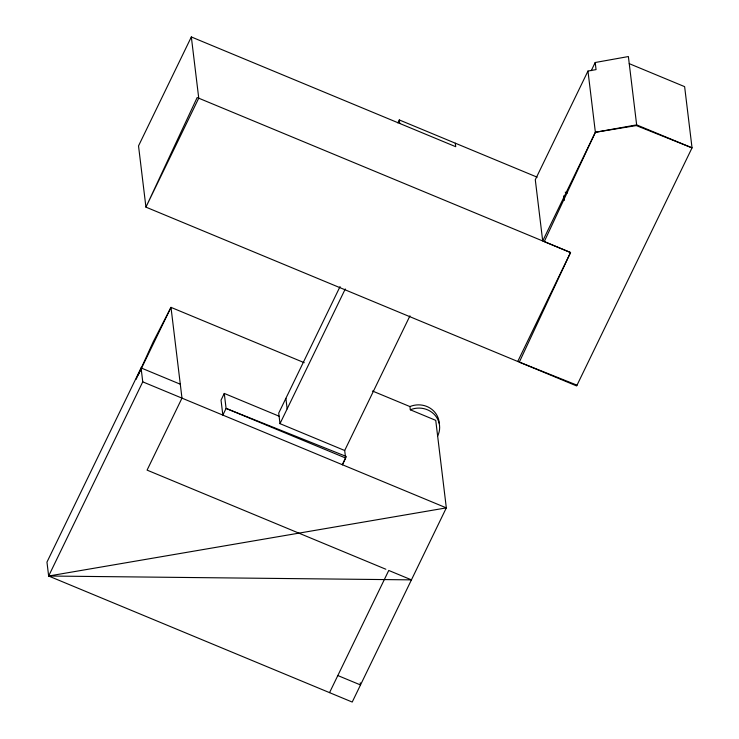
<?xml version="1.0" encoding="UTF-8"?>
<svg xmlns="http://www.w3.org/2000/svg" width="739" height="739" viewBox="0 0 739 739"><rect width="100%" height="100%" fill="white"/><g stroke="black" fill="none" stroke-linecap="round" stroke-linejoin="round"><path stroke-width="1.11" d="M136.096 379.366L153.333 341.603L170.995 307.369L304.246 362.692M342.453 464.748L346.314 456.48L226.088 408.408L224.277 393.434L279.102 416.196M455.298 143.19L455.723 146.71L191.336 36.95L138.526 145.906L145.934 207.132L576.651 385.934L692.037 147.865L636.649 124.873L628.381 56.552L595.2 62.51L596.059 69.605L587.967 71.064L595.375 132.281L544.264 241.588L570.545 252.526L519.314 362.11L577.002 385.176M180.288 384.215L141.075 367.93L46.963 562.102L48.645 576.023L352.217 702.05L446.328 507.878L435.742 420.352L410.33 409.794L409.933 406.57L372.465 391.014M138.23 374.969L170.995 307.369L181.979 398.136L147.079 470.124L385.869 569.252M329.539 692.637L388.751 570.453L411.438 579.866L48.645 576.023L142.756 381.851L141.075 367.93M224.277 393.434L221.035 400.132L222.845 415.096L226.088 408.408L345.593 458.014L342.351 464.711M397.868 122.905L399.3 119.94L537.188 177.184M340.051 286.584L278.723 413.119L279.998 423.65L344.688 450.504L345.593 458.014M279.998 423.65L345.279 288.958M344.688 450.504L409.96 315.821M587.967 71.064L535.295 179.743L542.703 240.96L595.375 132.281L636.649 124.873M591.265 70.639L595.2 62.51M517.743 361.482L570.545 252.526L197.165 97.539L145.934 207.132L198.745 98.167L191.336 36.95M48.645 576.023L446.328 507.878L142.756 381.851M595.375 132.281L636.316 125.584L692.037 147.865L684.628 86.648L629.24 63.656M565.243 192.177L567.349 193.045M337.825 675.538L360.503 684.951L360.244 682.762M563.691 195.881L564.245 200.463M399.3 119.94L399.725 123.459M285.882 398.367L287.148 408.898M410.33 409.794A21.071 19.731 -6.9 0 1 433.765 413.914A21.071 19.731 -6.9 0 1 437.627 436.01M409.933 406.57A21.071 19.731 -6.9 0 1 439.234 423.281"/></g></svg>
